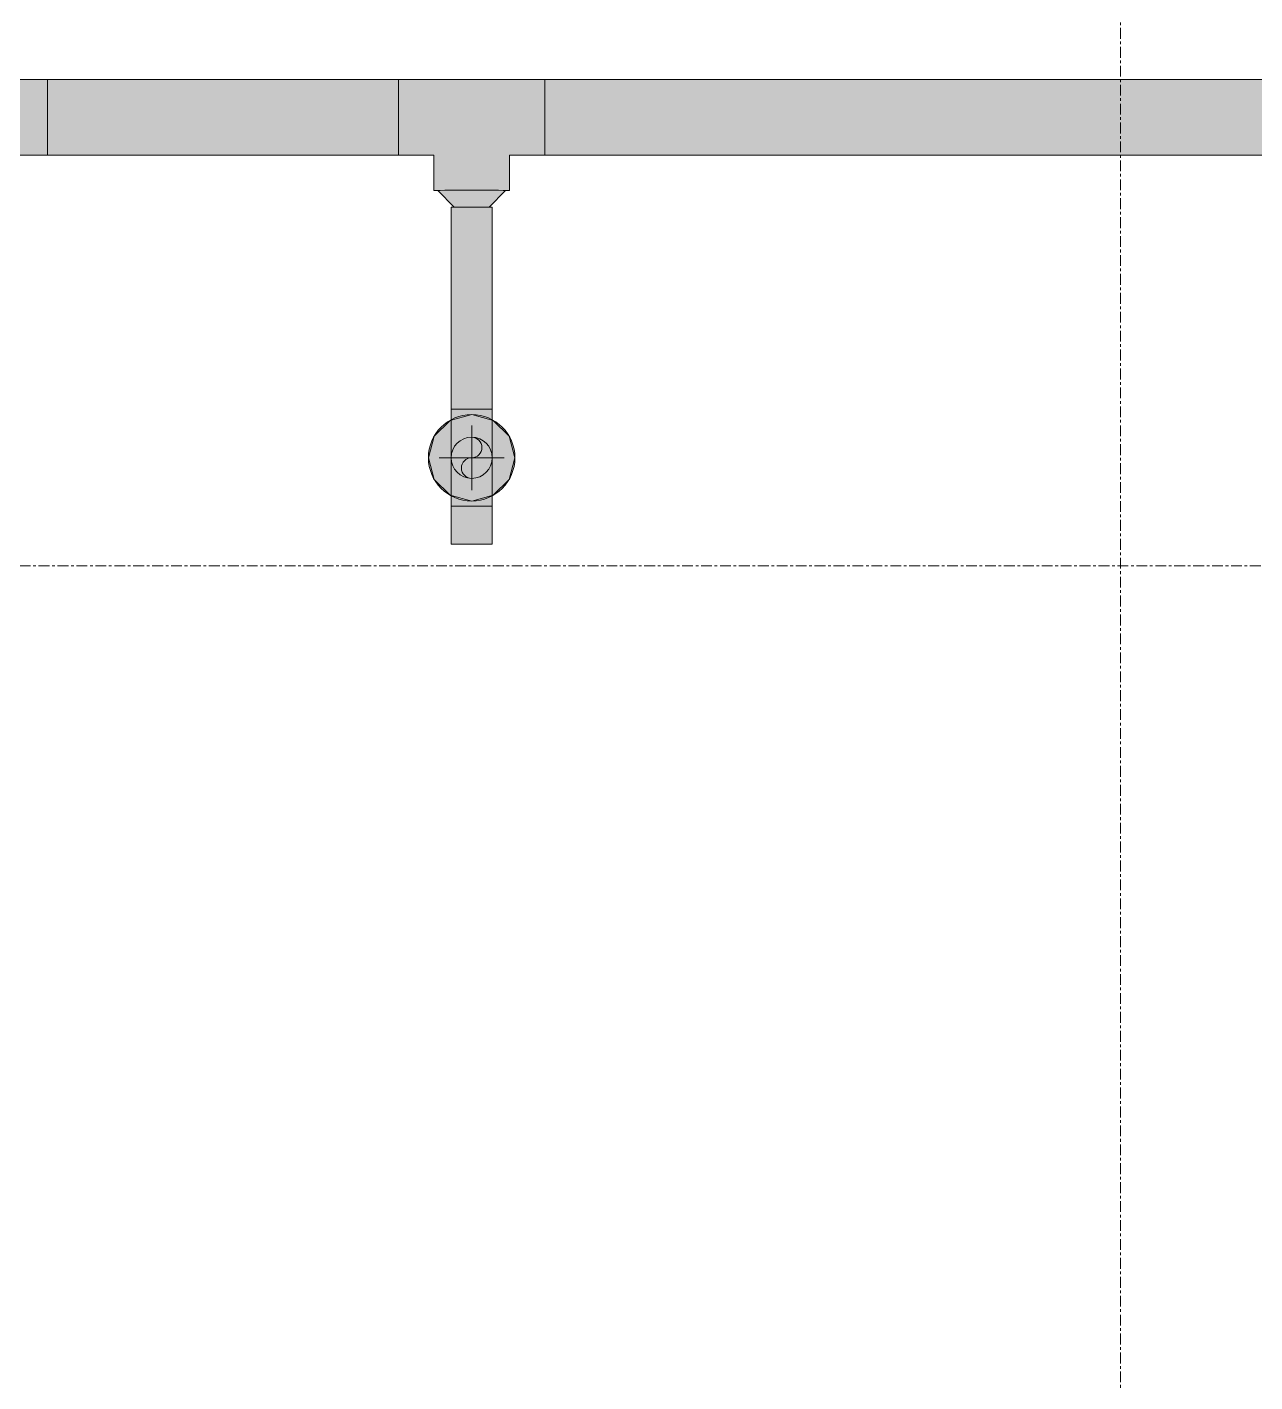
# Model space of a CAD drawing. Header units: inches. Extents: x -3679 to 241, y -496 to 1784.
# Drawn here: x -316.6 to -259.8, y 7.3 to 69.9 of the extents above; entities that cross this region are included whole.
import ezdxf

# ---------------------------------------------------------------- set-up
doc = ezdxf.new("R2010")
doc.units = ezdxf.units.IN
doc.header["$MEASUREMENT"] = 0
doc.linetypes.add('Grid Line', pattern=[0.875, 0.5, -0.125, 0.125, -0.125])
for name, color, linetype, lineweight in [('A-ANNO-NOTE', 250, 'Continuous', 9), ('P-PIPE', 1, 'Continuous', 9), ('P-PIPE-CNTR', 1, 'Continuous', 9), ('S-GRID', 8, 'Continuous', 9)]:
    doc.layers.add(name, color=color, linetype=linetype, lineweight=lineweight)

msp = doc.modelspace()

# ---------------------------------------------------------------- hatches: boundary and pattern name
at = {"layer": 'A-ANNO-NOTE'}
h = msp.add_hatch(color=256, dxfattribs=at)
edge = h.paths.add_edge_path(flags=0)
edge.add_arc((-296, 49.993), 2, 0, 360)
msp.add_hatch(color=256, dxfattribs=at).paths.add_polyline_path([(-296, 47.993), (-295, 48.261), (-294.268, 48.993), (-294, 49.993), (-294.268, 50.993), (-295, 51.725), (-296, 51.993), (-297, 51.725), (-297.732, 50.993), (-298, 49.993), (-297.732, 48.993), (-297, 48.261)], flags=0)
at = {"layer": 'P-PIPE'}
for points in [[(-320.971, 63.992), (-315.614, 63.993), (-315.611, 64.861), (-315.614, 67.492), (-317.25, 67.492), (-317.76, 66.974), (-318.997, 65.735), (-320.751, 67.492), (-322.386, 67.492), (-322.383, 66.403), (-322.384, 63.992)], [(-315.611, 65.742), (-299.383, 65.742), (-299.386, 67.492), (-315.614, 67.492), (-315.611, 66.319), (-315.611, 65.742)], [(-297.751, 63.992), (-297.75, 63.992), (-296.45, 65.296), (-295.997, 65.749), (-294.249, 63.992), (-292.614, 63.992), (-292.611, 65.081), (-292.614, 67.492), (-299.386, 67.492), (-299.383, 66.623), (-299.386, 63.992), (-297.851, 63.992)], [(-294.25, 62.356), (-294.25, 63.992), (-294.76, 64.51), (-295.997, 65.749), (-297.75, 63.992), (-297.75, 62.356), (-297.235, 62.361), (-294.309, 62.358)], [(-270.449, 63.992), (-221.129, 63.993), (-221.125, 65.165), (-221.125, 65.742), (-292.611, 65.742), (-292.613, 63.992), (-287.289, 63.992)], [(-297.561, 62.354), (-297.563, 62.356), (-296.286, 62.362), (-297.563, 62.354)], [(-295.186, 61.577), (-294.438, 62.356), (-295.754, 62.362), (-297.563, 62.356), (-296.813, 61.577), (-295.187, 61.577)], [(-295.05, 52.236), (-295.063, 61.575), (-295.525, 61.578), (-296, 61.579), (-296, 52.24), (-295.067, 52.237)], [(-296, 49.043), (-295.754, 49.075), (-295.525, 49.17), (-295.328, 49.321), (-295.177, 49.518), (-295.082, 49.747), (-295.05, 49.993), (-295.082, 50.239), (-295.177, 50.468), (-295.328, 50.665), (-295.525, 50.816), (-295.754, 50.91), (-296, 50.943), (-296.246, 50.91), (-296.475, 50.816), (-296.672, 50.665), (-296.823, 50.468), (-296.918, 50.239), (-296.95, 49.993), (-296.918, 49.747), (-296.823, 49.518), (-296.672, 49.321), (-296.475, 49.17), (-296.246, 49.075)], [(-296.95, 45.998), (-296.475, 46.002), (-296, 46.002), (-296, 47.752), (-296.95, 47.748), (-296.95, 45.999)]]:
    msp.add_hatch(color=256, dxfattribs=at).paths.add_polyline_path(points, flags=0)
h = msp.add_hatch(color=256, dxfattribs=at)
h.paths.add_polyline_path([(-292.611, 66.617), (-292.611, 66.617), (-287.289, 66.586)], flags=0)
h.paths.add_polyline_path([(-221.125, 65.742), (-221.129, 67.492), (-292.614, 67.492), (-292.611, 66.617), (-292.611, 65.742), (-236.767, 65.742)], flags=0)
h = msp.add_hatch(color=256, dxfattribs=at)
h.paths.add_polyline_path([(-299.385, 64.052), (-299.386, 64.052), (-304.13, 64.052)], flags=0)
h.paths.add_polyline_path([(-315.614, 63.992), (-299.386, 63.993), (-299.383, 65.165), (-299.383, 65.742), (-315.611, 65.742), (-315.614, 64.021)], flags=0)
h.paths.add_polyline_path([(-315.612, 64.226), (-315.613, 64.226), (-304.13, 64.226)], flags=0)
h = msp.add_hatch(color=256, dxfattribs=at)
h.paths.add_polyline_path([(-296.95, 52.236), (-296.475, 52.24), (-296.476, 61.578), (-296.95, 61.575), (-296.95, 52.237)], flags=0)
h.paths.add_polyline_path([(-296.475, 52.24), (-296, 52.24), (-296, 61.579), (-296.475, 61.578), (-296.475, 52.24)], flags=0)
h = msp.add_hatch(color=256, dxfattribs=at)
h.paths.add_polyline_path([(-296.951, 47.748), (-296.476, 47.752), (-296, 47.752), (-296.01, 49.043), (-296.254, 49.076), (-296.478, 49.17), (-296.676, 49.324), (-296.841, 49.559), (-296.88, 49.631), (-296.933, 49.81), (-296.951, 49.989), (-296.951, 49.32)], flags=0)
h.paths.add_polyline_path([(-296.951, 49.992), (-296.918, 50.241), (-296.787, 50.525), (-296.654, 50.683), (-296.461, 50.822), (-296.245, 50.911), (-296, 50.943), (-296, 52.24), (-296.951, 52.236), (-296.951, 49.993)], flags=0)
h = msp.add_hatch(color=256, dxfattribs=at)
h.paths.add_polyline_path([(-295.049, 47.748), (-295.05, 49.987), (-295.082, 49.745), (-295.213, 49.46), (-295.346, 49.303), (-295.558, 49.155), (-295.754, 49.074), (-296, 49.041), (-296, 47.752), (-295.081, 47.749)], flags=0)
h.paths.add_polyline_path([(-295.049, 49.992), (-295.049, 52.236), (-295.525, 52.24), (-296, 52.24), (-295.999, 50.943), (-295.747, 50.909), (-295.524, 50.815), (-295.328, 50.664), (-295.16, 50.426), (-295.121, 50.354), (-295.067, 50.175), (-295.05, 49.998)], flags=0)
h = msp.add_hatch(color=256, dxfattribs=at)
h.paths.add_polyline_path([(-296, 49.041), (-295.75, 49.076), (-295.522, 49.171), (-295.325, 49.323), (-295.176, 49.52), (-295.082, 49.748), (-295.05, 49.996), (-295.082, 50.24), (-295.178, 50.469), (-295.328, 50.665), (-295.525, 50.816), (-295.755, 50.911), (-296.002, 50.943), (-296.247, 50.91), (-296.477, 50.815), (-296.673, 50.664), (-296.825, 50.465), (-296.919, 50.235), (-296.95, 49.984), (-296.918, 49.744), (-296.821, 49.513), (-296.67, 49.318), (-296.471, 49.167), (-296.241, 49.073), (-296.003, 49.042)], flags=0)
h.paths.add_polyline_path([(-296, 49.043), (-296.256, 49.079), (-296.475, 49.17), (-296.678, 49.329), (-296.823, 49.518), (-296.918, 49.747), (-296.95, 49.996), (-296.916, 50.244), (-296.823, 50.468), (-296.672, 50.665), (-296.475, 50.816), (-296.246, 50.91), (-296, 50.943), (-295.753, 50.91), (-295.525, 50.816), (-295.327, 50.663), (-295.177, 50.468), (-295.082, 50.235), (-295.05, 49.993), (-295.085, 49.741), (-295.177, 49.518), (-295.335, 49.316), (-295.525, 49.17), (-295.764, 49.074)], flags=0)
h = msp.add_hatch(color=256, dxfattribs=at)
h.paths.add_polyline_path([(-295.328, 47.751), (-295.328, 47.75), (-295.328, 46.007)], flags=0)
h.paths.add_polyline_path([(-295.05, 45.998), (-295.05, 47.748), (-295.527, 47.752), (-296, 47.752), (-296, 46.002), (-295.067, 45.999)], flags=0)

# ---------------------------------------------------------------- linework, layer by layer
at = {"layer": 'A-ANNO-NOTE'}
for p, q in [((-297, 51.725), (-297.732, 50.993)), ((-296, 51.993), (-297, 51.725)), ((-295, 51.725), (-296, 51.993)), ((-294.268, 50.993), (-295, 51.725)), ((-297.732, 50.993), (-298, 49.993)), ((-294, 49.993), (-294.268, 50.993)), ((-298, 49.993), (-297.732, 48.993)), ((-294.268, 48.993), (-294, 49.993)), ((-297.732, 48.993), (-297, 48.261)), ((-295, 48.261), (-294.268, 48.993)), ((-297, 48.261), (-296, 47.993)), ((-296, 47.993), (-295, 48.261))]:
    msp.add_line(p, q, dxfattribs=at)
msp.add_circle((-296, 49.993), 2, dxfattribs=at)
at = {"layer": 'P-PIPE'}
for p, q in [((-315.614, 67.492), (-317.25, 67.492)), ((-299.386, 67.492), (-315.614, 67.492)), ((-292.614, 67.492), (-299.386, 67.492)), ((-221.129, 67.492), (-292.614, 67.492)), ((-322.386, 63.992), (-315.614, 63.992)), ((-315.614, 63.992), (-299.386, 63.992)), ((-299.386, 63.992), (-297.75, 63.992)), ((-297.75, 63.992), (-297.75, 62.356)), ((-294.25, 63.992), (-292.614, 63.992)), ((-294.25, 62.356), (-294.25, 63.992)), ((-292.614, 63.992), (-221.129, 63.992)), ((-296.813, 61.575), (-297.563, 62.356)), ((-295.188, 61.575), (-294.438, 62.356)), ((-296.95, 61.575), (-296.95, 52.236)), ((-295.05, 52.236), (-295.05, 61.575)), ((-296.951, 52.236), (-296.951, 47.748)), ((-295.049, 47.748), (-295.049, 52.236)), ((-296.95, 47.748), (-296.95, 45.998)), ((-295.05, 45.998), (-295.05, 47.748))]:
    msp.add_line(p, q, dxfattribs=at)
for centre, radius, start, end in [((-296, 49.993), 0.95, 0, 180), ((-296, 50.468), 0.475, 270, 90), ((-296, 49.993), 0.95, 180, 360), ((-296, 49.518), 0.475, 90, 270)]:
    msp.add_arc(centre, radius, start, end, dxfattribs=at)
for centre, major_axis, ratio, start_param, end_param in [((-315.614, 65.742), (0, 1.75), 0.002016, 6.15019, 6.279019), ((-315.614, 65.742), (0, 1.75), 0.002016, 6.021386, 6.150214), ((-315.614, 65.742), (0, 1.75), 0.002016, 5.888391, 6.017219), ((-315.614, 65.742), (0, 1.75), 0.002016, 5.759587, 5.888415), ((-315.614, 65.742), (0, 1.75), 0.002016, 5.497787, 5.756142), ((-315.614, 65.742), (0, 1.75), 0.002016, 5.498458, 5.75542), ((-299.386, 65.742), (0, 1.75), 0.002016, 6.025553, 6.283185), ((-299.386, 65.742), (0, 1.75), 0.002016, 6.154357, 6.283185), ((-299.386, 65.742), (0, 1.75), 0.002016, 5.892558, 6.021386), ((-299.386, 65.742), (0, 1.75), 0.002016, 5.763753, 5.892581), ((-299.386, 65.742), (0, 1.75), 0.002016, 5.501954, 5.760315), ((-299.386, 65.742), (0, 1.75), 0.002016, 5.502631, 5.759587), ((-292.614, 65.742), (0, 1.75), 0.002016, 6.025553, 6.283185), ((-292.614, 65.742), (0, 1.75), 0.002016, 6.154357, 6.283185), ((-292.614, 65.742), (0, 1.75), 0.002016, 5.892558, 6.021386), ((-292.614, 65.742), (0, 1.75), 0.002016, 5.763753, 5.892581), ((-292.614, 65.742), (0, 1.75), 0.002016, 5.501954, 5.760315), ((-292.614, 65.742), (0, 1.75), 0.002016, 5.502631, 5.759587), ((-315.614, 65.742), (0, 1.75), 0.002016, 5.235988, 5.494055), ((-315.614, 65.742), (0, 1.75), 0.002016, 5.236373, 5.493621), ((-315.614, 65.742), (0, 1.75), 0.002016, 4.974188, 5.232066), ((-315.614, 65.742), (0, 1.75), 0.002016, 4.974385, 5.231821), ((-299.386, 65.742), (0, 1.75), 0.002016, 5.240154, 5.498225), ((-299.386, 65.742), (0, 1.75), 0.002016, 5.240544, 5.497787), ((-299.386, 65.742), (0, 1.75), 0.002016, 4.978355, 5.236235), ((-299.386, 65.742), (0, 1.75), 0.002016, 4.978555, 5.235988), ((-292.614, 65.742), (0, 1.75), 0.002016, 5.240154, 5.498225), ((-292.614, 65.742), (0, 1.75), 0.002016, 5.240544, 5.497787), ((-292.614, 65.742), (0, 1.75), 0.002016, 4.978355, 5.236235), ((-292.614, 65.742), (0, 1.75), 0.002016, 4.978555, 5.235988), ((-315.614, 65.742), (0, 1.75), 0.002016, 4.712389, 4.970115), ((-315.614, 65.742), (0, 1.75), 0.002016, 4.712435, 4.970022), ((-299.386, 65.742), (0, 1.75), 0.002016, 4.716556, 4.974284), ((-299.386, 65.742), (0, 1.75), 0.002016, 4.716604, 4.974188), ((-292.614, 65.742), (0, 1.75), 0.002016, 4.716556, 4.974284), ((-292.614, 65.742), (0, 1.75), 0.002016, 4.716604, 4.974188), ((-315.614, 65.742), (0, 1.75), 0.002016, 4.45059, 4.708174), ((-315.614, 65.742), (0, 1.75), 0.002016, 4.450494, 4.708222), ((-315.614, 65.742), (0, 1.75), 0.002016, 4.18879, 4.446223), ((-315.614, 65.742), (0, 1.75), 0.002016, 4.188543, 4.446423), ((-299.386, 65.742), (0, 1.75), 0.002016, 4.454756, 4.712343), ((-299.386, 65.742), (0, 1.75), 0.002016, 4.454663, 4.712389), ((-299.386, 65.742), (0, 1.75), 0.002016, 4.192957, 4.450393), ((-299.386, 65.742), (0, 1.75), 0.002016, 4.192712, 4.45059), ((-292.614, 65.742), (0, 1.75), 0.002016, 4.454756, 4.712343), ((-292.614, 65.742), (0, 1.75), 0.002016, 4.454663, 4.712389), ((-292.614, 65.742), (0, 1.75), 0.002016, 4.192957, 4.450393), ((-292.614, 65.742), (0, 1.75), 0.002016, 4.192712, 4.45059), ((-315.614, 65.742), (0, 1.75), 0.002016, 3.926553, 4.184624), ((-315.614, 65.742), (0, 1.75), 0.002016, 3.926991, 4.184234), ((-299.386, 65.742), (0, 1.75), 0.002016, 3.930723, 4.18879), ((-299.386, 65.742), (0, 1.75), 0.002016, 3.931157, 4.188405), ((-292.614, 65.742), (0, 1.75), 0.002016, 3.930723, 4.18879), ((-292.614, 65.742), (0, 1.75), 0.002016, 3.931157, 4.188405), ((-315.614, 65.742), (0, 1.75), 0.002016, 3.403392, 3.53222), ((-315.614, 65.742), (0, 1.75), 0.002016, 3.141593, 3.399225), ((-315.614, 65.742), (0, 1.75), 0.002016, 3.141593, 3.270421), ((-315.614, 65.742), (0, 1.75), 0.002016, 3.665191, 3.922147), ((-315.614, 65.742), (0, 1.75), 0.002016, 3.664463, 3.922824), ((-315.614, 65.742), (0, 1.75), 0.002016, 3.532197, 3.661025), ((-299.386, 65.742), (0, 1.75), 0.002016, 3.274564, 3.403392), ((-299.386, 65.742), (0, 1.75), 0.002016, 3.145759, 3.274588), ((-299.386, 65.742), (0, 1.75), 0.002016, 3.536363, 3.665191), ((-299.386, 65.742), (0, 1.75), 0.002016, 3.407559, 3.536387), ((-299.386, 65.742), (0, 1.75), 0.002016, 3.668636, 3.926991), ((-299.386, 65.742), (0, 1.75), 0.002016, 3.669358, 3.92632), ((-292.614, 65.742), (0, 1.75), 0.002016, 3.407559, 3.536387), ((-292.614, 65.742), (0, 1.75), 0.002016, 3.274564, 3.403392), ((-292.614, 65.742), (0, 1.75), 0.002016, 3.145759, 3.274588), ((-292.614, 65.742), (0, 1.75), 0.002016, 3.668636, 3.926991), ((-292.614, 65.742), (0, 1.75), 0.002016, 3.669358, 3.92632), ((-292.614, 65.742), (0, 1.75), 0.002016, 3.536363, 3.665191), ((-296, 62.356), (1.75, 0), 0.004167, 0, 3.139577), ((-296, 62.356), (1.75, 0), 0.004167, 3.141593, 3.599823), ((-296, 62.356), (1.75, 0), 0.004167, 5.825612, 6.28117), ((-296, 61.575), (0.95, 0), 0.004167, 1.570796, 3.141593), ((-296, 61.575), (0.95, 0), 0.004167, 0, 1.570796), ((-296, 52.236), (0.951, 0), 0.004167, 1.570796, 3.141593), ((-296, 52.236), (0.95, 0), 0.004167, 2.35716, 2.617994), ((-296, 52.236), (0.95, 0), 0.004167, 2.094919, 2.356194), ((-296, 52.236), (0.95, 0), 0.004167, 1.832829, 2.094395), ((-296, 52.236), (0.95, 0), 0.004167, 1.570796, 1.832596), ((-296, 52.236), (0.951, 0), 0.004167, 0, 1.570796), ((-296, 52.236), (0.95, 0), 0.004167, 1.308997, 1.570796), ((-296, 52.236), (0.95, 0), 0.004167, 1.047198, 1.308764), ((-296, 52.236), (0.95, 0), 0.004167, 0.785398, 1.046674), ((-296, 52.236), (0.95, 0), 0.004167, 0.523599, 0.784433), ((-296, 47.748), (0.951, 0), 0.004167, 1.570796, 3.141593), ((-296, 47.748), (0.95, 0), 0.004167, 2.35716, 2.617994), ((-296, 47.748), (0.95, 0), 0.004167, 2.094919, 2.356194), ((-296, 47.748), (0.95, 0), 0.004167, 1.832829, 2.094395), ((-296, 47.748), (0.95, 0), 0.004167, 1.570796, 1.832596), ((-296, 47.748), (0.95, 0), 0.004167, 1.308997, 1.570796), ((-296, 47.748), (0.951, 0), 0.004167, 1.309214, 1.570796), ((-296, 47.748), (0.95, 0), 0.004167, 1.047198, 1.308764), ((-296, 47.748), (0.951, 0), 0.004167, 1.047647, 1.308997), ((-296, 47.748), (0.95, 0), 0.004167, 0.785398, 1.046674), ((-296, 47.748), (0.951, 0), 0.004167, 0.786138, 1.047198), ((-296, 47.748), (0.95, 0), 0.004167, 0.523599, 0.784433), ((-296, 47.748), (0.951, 0), 0.004167, 0.52478, 0.785398), ((-296, 47.748), (0.951, 0), 0.004167, 0.263896, 0.523599), ((-296, 47.748), (0.951, 0), 0.004167, 0, 0.261799), ((-296, 45.998), (0.95, 0), 0.004167, 1.570796, 3.141593), ((-296, 45.998), (0.95, 0), 0.004167, 3.141593, 4.45059), ((-296, 45.998), (0.95, 0), 0.004167, 0, 1.570796), ((-296, 45.998), (0.95, 0), 0.004167, 4.712389, 6.283185)]:
    msp.add_ellipse(centre, major_axis=major_axis, ratio=ratio, start_param=start_param, end_param=end_param, dxfattribs=at)
at = {"layer": 'P-PIPE-CNTR'}
for p, q in [((-296, 48.493), (-296, 51.493)), ((-297.5, 49.993), (-294.5, 49.993))]:
    msp.add_line(p, q, dxfattribs=at)
at = {"layer": 'S-GRID', "linetype": 'Grid Line'}
for p, q in [((-266, 1771.743), (-266, -484.257)), ((-3666.394, 45), (228, 45))]:
    msp.add_line(p, q, dxfattribs=at)

doc.saveas('drawing.dxf')
